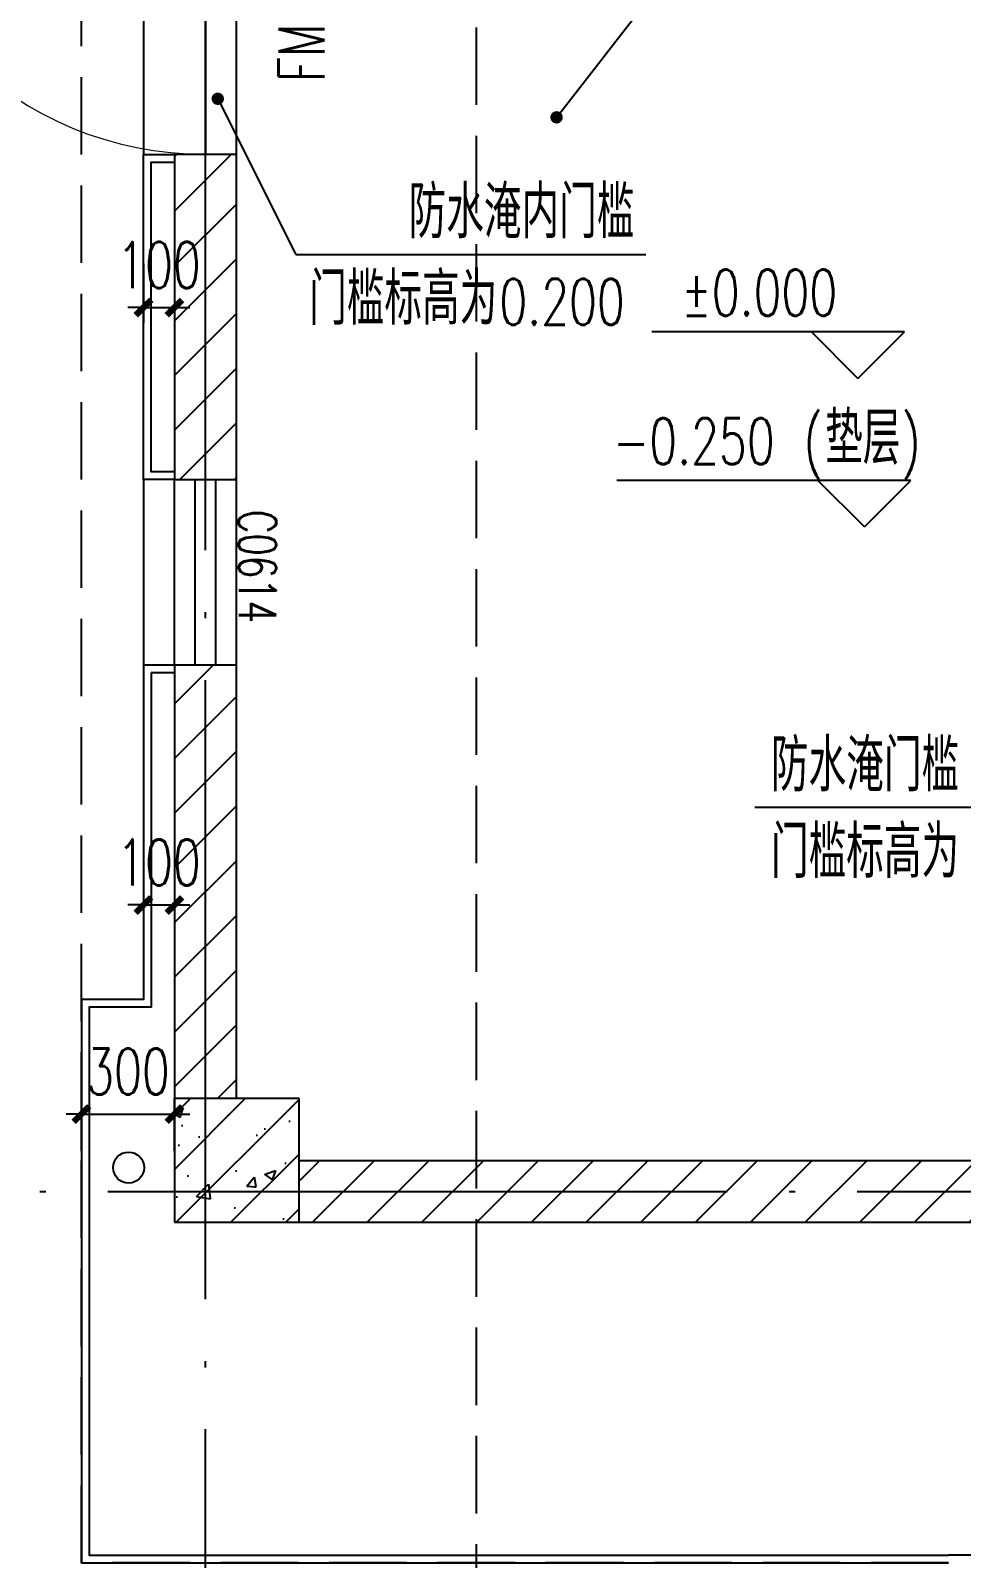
# Model space of a CAD drawing. Extents: x -821772 to -21949, y 506164 to 1049594.
# Drawn here: x -113019 to -110012, y 709084 to 714020 of the extents above; entities that cross this region are included whole.
import ezdxf
from ezdxf.xclip import XClip

# ---------------------------------------------------------------- set-up
doc = ezdxf.new("R2010")
doc.units = 0
doc.header["$LTSCALE"] = 1000
doc.header["$MEASUREMENT"] = 0
doc.header["$XCLIPFRAME"] = 2
doc.linetypes.add('10平面20250807_t3$0$DASH', pattern=[0.35, 0.25, -0.1])
doc.linetypes.add('10平面20250807_t3$0$DOTE', pattern=[2.42, 2, -0.2, 0.02, -0.2])
doc.layers.get('Defpoints').update_dxf_attribs({"color": 210})
for name, color, linetype in [('10平面20250807_t3$0$A-AXIS-DOTE', 8, '10平面20250807_t3$0$DOTE'), ('10平面20250807_t3$0$A-AXIS-DP', 8, 'Continuous'), ('10平面20250807_t3$0$A-AXIS-ELEV', 8, 'Continuous'), ('10平面20250807_t3$0$A-AXIS-SYMB', 8, 'Continuous'), ('10平面20250807_t3$0$A-CURTAIN', 8, 'Continuous'), ('10平面20250807_t3$0$A-DRAIN', 8, 'Continuous'), ('10平面20250807_t3$0$A-LIN-V', 8, 'Continuous'), ('10平面20250807_t3$0$A-TEXT', 8, 'Continuous'), ('10平面20250807_t3$0$A-WINDOW', 8, 'Continuous'), ('10平面20250807_t3$0$A-防火门', 8, 'Continuous'), ('10平面20250807_t3$0$AS-COLN', 8, 'Continuous'), ('10平面20250807_t3$0$AS-WALL', 8, 'Continuous'), ('10平面20250807_t3$0$DIM_SYMB', 8, 'Continuous'), ('10平面20250807_t3$0$PUB_HATCH', 8, 'Continuous'), ('10平面20250807_t3$0$PUB_TEXT', 8, 'Continuous')]:
    doc.layers.add(name, color=color, linetype=linetype)
doc.styles.add('10平面20250807_t3$0$_TCH_DIM', font='SIMPLEX', dxfattribs={"bigfont": 'GBCBIG'})
doc.styles.add('10平面20250807_t3$0$_TCH_DIM_T3', font='SIMPLEX', dxfattribs={"width": 0.705882, "bigfont": 'GBCBIG'})
doc.styles.add('10平面20250807_t3$0$_TCH_SPACE', font='SIMPLEX', dxfattribs={"height": 5, "bigfont": 'GBCBIG'})
doc.styles.add('10平面20250807_t3$0$_TCH_WINDOW', font='SIMPLEX', dxfattribs={"height": 3.5, "bigfont": 'GBCBIG'})
doc.dimstyles.new('10平面20250807_t3$0$_TCH_ARCH&&50', dxfattribs={"dimtxt": 148.75, "dimasz": 50, "dimexe": 50, "dimexo": 50, "dimgap": 63.125, "dimtad": 1, "dimdec": 0, "dimzin": 0, "dimdsep": 46, "dimtxsty": '10平面20250807_t3$0$_TCH_DIM_T3', "dimblk": '10平面20250807_t3$0$_ArchTick', "dimcen": 0.09, "dimclrt": 7, "dimazin": 2, "dimtfac": 1, "dimtdec": 0, "dimtix": 1, "dimtmove": 2, "dimatfit": 3, "dimfxl": 0, "dimtolj": 1, "dimtzin": 0, "dimarcsym": 0})
pattern_1 = [(45, (0, 89.76), (-88.388383, 88.388383), [])]

# ---------------------------------------------------------------- blocks, each defined once
blk = doc.blocks.new('10平面20250807_t3$0$dote')
at = {"layer": '10平面20250807_t3$0$A-AXIS-DOTE'}
for p, q in [((108282.2, -97318.5), (108282.2, -80060.8)), ((105547.2, -94549.7), (114434.2, -94549.7))]:
    blk.add_line(p, q, dxfattribs=at)
blk = doc.blocks.new('10平面20250807_t3$0$_ArchTick')
at = {"color": 0, "linetype": 'ByBlock', "const_width": 0.4}
blk.add_lwpolyline([(-0.5, -0.5), (0.5, 0.5)], dxfattribs=at)
blk = doc.blocks.new('*D10373')
at = {"layer": '10平面20250807_t3$0$A-AXIS-DP', "color": 0, "lineweight": -2}
for p, q in [((-112854.2, 608650), (-112854.2, 608820)), ((-112554.2, 608650), (-112554.2, 608820)), ((-112854.2, 608770), (-112904.2, 608770)), ((-112854.2, 608770), (-112554.2, 608770)), ((-112554.2, 608770), (-112504.2, 608770))]:
    blk.add_line(p, q, dxfattribs=at)
at = {"layer": 'Defpoints', "color": 0, "ltscale": 500}
for p in [(-112554.2, 608770), (-112854.2, 608600), (-112554.2, 608600)]:
    blk.add_point(p, dxfattribs=at)
at = {"layer": '10平面20250807_t3$0$A-AXIS-DP', "color": 0, "lineweight": -2, "ltscale": 500, "xscale": 50, "yscale": 50, "zscale": 50}
blk.add_blockref('10平面20250807_t3$0$_ArchTick', (-112854.2, 608770), dxfattribs=at)
at = {"layer": '10平面20250807_t3$0$A-AXIS-DP', "color": 0, "lineweight": -2, "ltscale": 500, "xscale": 50, "yscale": 50, "zscale": 50, "rotation": 180}
blk.add_blockref('10平面20250807_t3$0$_ArchTick', (-112554.2, 608770), dxfattribs=at)
at = {"layer": '10平面20250807_t3$0$A-AXIS-DP', "color": 7, "ltscale": 500, "insert": (-112704.2, 608907.5), "char_height": 148.75, "attachment_point": 5, "style": '10平面20250807_t3$0$_TCH_DIM_T3'}
blk.add_mtext('\\A1;300', dxfattribs=at)
blk = doc.blocks.new('*D10396')
at = {"layer": '10平面20250807_t3$0$A-AXIS-DP', "color": 0, "lineweight": -2}
for p, q in [((-112654.2, 611517.1), (-112654.2, 611325.4)), ((-112554.2, 611517.1), (-112554.2, 611325.4)), ((-112654.2, 611375.4), (-112704.2, 611375.4)), ((-112654.2, 611375.4), (-112554.2, 611375.4)), ((-112554.2, 611375.4), (-112504.2, 611375.4))]:
    blk.add_line(p, q, dxfattribs=at)
at = {"layer": 'Defpoints', "color": 0, "ltscale": 500}
for p in [(-112654.2, 611567.1), (-112554.2, 611567.1), (-112554.2, 611375.4)]:
    blk.add_point(p, dxfattribs=at)
at = {"layer": '10平面20250807_t3$0$A-AXIS-DP', "color": 0, "lineweight": -2, "ltscale": 500, "xscale": 50, "yscale": 50, "zscale": 50}
blk.add_blockref('10平面20250807_t3$0$_ArchTick', (-112654.2, 611375.4), dxfattribs=at)
at = {"layer": '10平面20250807_t3$0$A-AXIS-DP', "color": 0, "lineweight": -2, "ltscale": 500, "xscale": 50, "yscale": 50, "zscale": 50, "rotation": 180}
blk.add_blockref('10平面20250807_t3$0$_ArchTick', (-112554.2, 611375.4), dxfattribs=at)
at = {"layer": '10平面20250807_t3$0$A-AXIS-DP', "color": 7, "ltscale": 500, "insert": (-112604.2, 611512.9), "char_height": 148.75, "attachment_point": 5, "style": '10平面20250807_t3$0$_TCH_DIM_T3'}
blk.add_mtext('\\A1;100', dxfattribs=at)
blk = doc.blocks.new('*D10397')
at = {"layer": '10平面20250807_t3$0$A-AXIS-DP', "color": 0, "lineweight": -2}
for p, q in [((-112654.2, 609587.1), (-112654.2, 609395.4)), ((-112554.2, 609587.1), (-112554.2, 609395.4)), ((-112654.2, 609445.4), (-112704.2, 609445.4)), ((-112654.2, 609445.4), (-112554.2, 609445.4)), ((-112554.2, 609445.4), (-112504.2, 609445.4))]:
    blk.add_line(p, q, dxfattribs=at)
at = {"layer": 'Defpoints', "color": 0, "ltscale": 500}
for p in [(-112654.2, 609637.1), (-112554.2, 609637.1), (-112554.2, 609445.4)]:
    blk.add_point(p, dxfattribs=at)
at = {"layer": '10平面20250807_t3$0$A-AXIS-DP', "color": 0, "lineweight": -2, "ltscale": 500, "xscale": 50, "yscale": 50, "zscale": 50}
blk.add_blockref('10平面20250807_t3$0$_ArchTick', (-112654.2, 609445.4), dxfattribs=at)
at = {"layer": '10平面20250807_t3$0$A-AXIS-DP', "color": 0, "lineweight": -2, "ltscale": 500, "xscale": 50, "yscale": 50, "zscale": 50, "rotation": 180}
blk.add_blockref('10平面20250807_t3$0$_ArchTick', (-112554.2, 609445.4), dxfattribs=at)
at = {"layer": '10平面20250807_t3$0$A-AXIS-DP', "color": 7, "ltscale": 500, "insert": (-112604.2, 609582.9), "char_height": 148.75, "attachment_point": 5, "style": '10平面20250807_t3$0$_TCH_DIM_T3'}
blk.add_mtext('\\A1;100', dxfattribs=at)
blk = doc.blocks.new('10平面20250807_t3$0$$DorLib2D$00000001')
for p, q in [((0.45, 0.975), (0.5, 0.975)), ((0.45, 0), (0.45, 0.975)), ((0.5, 0), (0.5, 0.975)), ((0.5, 0), (0.45, 0))]:
    blk.add_line(p, q)
at = {"lineweight": 13}
blk.add_arc((0.475, 0), 0.975, 91.4693, 180, dxfattribs=at)
blk = doc.blocks.new('10平面20250807_t3$0$42342343')
at = {"layer": '10平面20250807_t3$0$PUB_HATCH'}
h = blk.add_hatch(dxfattribs=at)
h.set_pattern_fill('普通砖', color=256, scale=50, style=0)
h.set_pattern_definition(pattern_1)
h.paths.add_polyline_path([(-112354.2, 610820.3), (-112354.2, 611870.3), (-112554.2, 611870.3), (-112554.2, 610820.3)])
h = blk.add_hatch(dxfattribs=at)
h.set_pattern_fill('普通砖', color=256, scale=50, style=0)
h.set_pattern_definition(pattern_1)
h.paths.add_polyline_path([(-112554.2, 608820.3), (-112354.2, 608820.3), (-112354.2, 610220.3), (-112554.2, 610220.3)])
h = blk.add_hatch(dxfattribs=at)
h.set_pattern_fill('钢筋混凝土', color=256, scale=50, style=0)
h.set_pattern_definition([(45, (0, 0), (-88.388348, 88.388348), []), (50, (0, 0), (358.63009, -31.37607), [37.5, -412.5]), (355, (0, 0), (-69.37567, 376.09607), [30, -330]), (100.4514, (29.9, -2.6), (289.2547, 344.71977), [31.8701, -350.57106]), (46.1842, (0, 100), (533.62052, -82.7595), [56.25, -618.75]), (96.6356, (44.47, 93.1), (467.33135, 487.05894), [47.80514, -525.8565]), (351.1842, (0, 100), (467.33097, 487.0593), [45, -495]), (21, (50, 75), (298.45353, -201.30945), [37.5, -412.5]), (326, (50, 75), (121.65767, 362.57502), [30, -330]), (71.4514, (74.87, 58.22), (420.11131, 161.26525), [31.8701, -350.57106]), (37.5, (0, 0), (6.079928, 166.446927), [0, -326, 0, -335, 0, -331.25]), (7.5, (0, 0), (131.53477, 197.205856), [0, -191, 0, -318.5, 0, -126.25]), (327.5, (-111.5, 0), (266.911218, -11.277436), [0, -125, 0, -390, 0, -517.5]), (317.5, (-161.5, 0), (291.593085, 50.05249), [0, -162.5, 0, -259, 0, -367.5])])
h.paths.add_polyline_path([(-112554.2, 608820.3), (-112554.2, 608420.3), (-112151.7, 608420.3), (-112151.7, 608820.3)])
h = blk.add_hatch(dxfattribs=at)
h.set_pattern_fill('普通砖', color=256, scale=50, style=0)
h.set_pattern_definition(pattern_1)
h.paths.add_polyline_path([(-112151.7, 608620.3), (-112151.7, 608420.3), (-109104.2, 608420.3), (-109104.2, 608553.7), (-109154.2, 608620.3)])
at = {"layer": '10平面20250807_t3$0$A-AXIS-ELEV'}
for p, q in [((-110196.6, 611296.7), (-111012.6, 611296.7)), ((-110346.6, 611146.7), (-110496.6, 611296.7)), ((-110346.6, 611146.7), (-110196.6, 611296.7))]:
    blk.add_line(p, q, dxfattribs=at)
at = {"layer": '10平面20250807_t3$0$A-AXIS-SYMB', "linetype": '10平面20250807_t3$0$DASH'}
blk.add_line((-111580, 623480), (-111580, 605820), dxfattribs=at)
at = {"layer": '10平面20250807_t3$0$A-AXIS-SYMB'}
blk.add_line((-109570, 609760), (-110680, 609760), dxfattribs=at)
at = {"layer": '10平面20250807_t3$0$A-CURTAIN'}
for p, q in [((-112554.2, 610220.3), (-112654.2, 610220.3)), ((-112554.2, 610195.3), (-112629.2, 610195.3))]:
    blk.add_line(p, q, dxfattribs=at)
for points in [[(-112554.2, 610820.3), (-112654.2, 610820.3), (-112654.2, 611870.3), (-112554.2, 611870.3)], [(-112554.2, 610845.3), (-112629.2, 610845.3), (-112629.2, 611845.3), (-112554.2, 611845.3)], [(-112654.2, 610220.3), (-112654.2, 609140), (-112854.2, 609140), (-112854.2, 607320.3), (-110054.2, 607320.3)], [(-112629.2, 610195.3), (-112629.2, 609115), (-112829.2, 609115), (-112829.2, 607345.3), (-110054.2, 607345.3)], [(-107479.2, 610195.3), (-107479.2, 609115), (-107279.2, 609115), (-107279.2, 607345.3), (-110054.2, 607345.3)]]:
    blk.add_lwpolyline(points, dxfattribs=at)
at = {"layer": '10平面20250807_t3$0$A-DRAIN', "color": 5}
blk.add_circle((-112702.2, 608597.1), 50, dxfattribs=at)
at = {"layer": '10平面20250807_t3$0$A-LIN-V'}
for p, q in [((-112654.3, 613020.3), (-112654.2, 611870.3)), ((-112654.2, 610820.3), (-112654.2, 610220.3))]:
    blk.add_line(p, q, dxfattribs=at)
at = {"layer": '10平面20250807_t3$0$A-WINDOW'}
for p, q in [((-112414.2, 612050), (-112162.2, 611547.1)), ((-112162.2, 611547.1), (-111032.2, 611547.1)), ((-112554.2, 610220.3), (-112554.2, 610820.3)), ((-112487.5, 610220.3), (-112487.5, 610820.3)), ((-112420.9, 610220.3), (-112420.9, 610820.3)), ((-112354.2, 610220.3), (-112354.2, 610820.3))]:
    blk.add_line(p, q, dxfattribs=at)
at = {"layer": '10平面20250807_t3$0$A-WINDOW', "const_width": 20}
blk.add_lwpolyline([(-112418.7, 612058.9, 1), (-112409.7, 612041.1, 1)], format="xyb", close=True, dxfattribs=at)
at = {"layer": '10平面20250807_t3$0$A-防火门'}
for p, q in [((-112454.2, 613020.3), (-112454.2, 611870.3)), ((-112354.2, 611870.3), (-112354.2, 613020.3))]:
    blk.add_line(p, q, dxfattribs=at)
at = {"layer": '10平面20250807_t3$0$AS-COLN'}
for p, q in [((-112554.2, 608820.3), (-112554.2, 608420.3)), ((-112151.7, 608820.3), (-112554.2, 608820.3)), ((-112151.7, 608420.3), (-112151.7, 608820.3)), ((-112554.2, 608420.3), (-112151.7, 608420.3))]:
    blk.add_line(p, q, dxfattribs=at)
at = {"layer": '10平面20250807_t3$0$AS-WALL'}
for p, q in [((-112354.2, 611870.3), (-112554.2, 611870.3)), ((-112554.2, 611870.3), (-112554.2, 610820.3)), ((-112354.2, 610820.3), (-112354.2, 611870.3)), ((-112554.2, 610820.3), (-112354.2, 610820.3)), ((-112354.2, 610220.3), (-112554.2, 610220.3)), ((-112554.2, 610220.3), (-112554.2, 608820.3)), ((-112354.2, 608820.3), (-112354.2, 610220.3)), ((-112151.7, 608620.3), (-109154.2, 608620.3)), ((-112151.7, 608420.3), (-109104.2, 608420.3))]:
    blk.add_line(p, q, dxfattribs=at)
at = {"layer": '10平面20250807_t3$0$AS-WALL', "linetype": '10平面20250807_t3$0$DASH'}
blk.add_lwpolyline([(-112854.2, 607320.3), (-112854.2, 621570), (-107254.2, 621570), (-107254.2, 607320.3)], close=True, dxfattribs=at)
at = {"layer": '10平面20250807_t3$0$A-防火门', "xscale": 1150, "yscale": 1150, "zscale": 200, "rotation": 89.9999999342278}
blk.add_blockref('10平面20250807_t3$0$$DorLib2D$00000001', (-112454.2, 612445.3), dxfattribs=at)
at = {"layer": '10平面20250807_t3$0$A-TEXT', "style": '10平面20250807_t3$0$_TCH_SPACE', "width": 0.7}
blk.add_text('C0614', height=120.57, rotation=270, dxfattribs=at).set_placement((-112346.7, 610721.9))
at = {"layer": '10平面20250807_t3$0$A-防火门', "style": '10平面20250807_t3$0$_TCH_WINDOW', "width": 0.705882}
blk.add_text('FM', height=148.75, rotation=90, dxfattribs=at).set_placement((-112069.2, 612103.9))
at = {"layer": '10平面20250807_t3$0$PUB_TEXT', "style": '10平面20250807_t3$0$_TCH_DIM'}
for s, p in [('防水淹内门槛', (-111797.8, 611599.6)), ('门槛标高为', (-112119.1, 611319.6)), ('防水淹门槛', (-110627.5, 609812.5)), ('门槛标高为', (-110627.5, 609532.5))]:
    blk.add_text(s, height=168.79, dxfattribs=at).set_placement(p)
at = {"layer": '10平面20250807_t3$0$PUB_TEXT', "style": '10平面20250807_t3$0$_TCH_DIM', "width": 0.705882}
for s, p in [('0.200', (-111504.7, 611319.6)), ('%%P0.000', (-110917.6, 611349.2))]:
    blk.add_text(s, height=148.75, dxfattribs=at).set_placement(p)
at = {"layer": '10平面20250807_t3$0$A-AXIS-DP'}
for p1, p2, distance, picture, middle in [((-112654.2, 611567.1), (-112554.2, 611567.1), -191.7, '*D10396', (-112604.2, 611512.9)), ((-112654.2, 609637.1), (-112554.2, 609637.1), -191.7, '*D10397', (-112604.2, 609582.9)), ((-112854.2, 608600), (-112554.2, 608600), 170, '*D10373', (-112704.2, 608907.5))]:
    dim = blk.add_aligned_dim(p1=p1, p2=p2, distance=distance, dimstyle='10平面20250807_t3$0$_TCH_ARCH&&50', dxfattribs=at)
    dim.commit()
    dim.dimension.update_dxf_attribs({"geometry": picture, "text_midpoint": middle})
blk = doc.blocks.new('10平面20250807_t3')
at = {"layer": '10平面20250807_t3$0$A-AXIS-ELEV'}
for p, q in [((-110175.9, 712566.7), (-111125, 712566.7)), ((-110325.9, 712416.7), (-110475.9, 712566.7)), ((-110325.9, 712416.7), (-110175.9, 712566.7))]:
    blk.add_line(p, q, dxfattribs=at)
at = {"layer": '10平面20250807_t3$0$DIM_SYMB'}
blk.add_line((-111320, 713740), (-110690, 714550), dxfattribs=at)
at = {"layer": '10平面20250807_t3$0$DIM_SYMB', "const_width": 20}
blk.add_lwpolyline([(-111326.1, 713732.1, 1), (-111313.9, 713747.9, 1)], format="xyb", close=True, dxfattribs=at)
at = {"layer": '10平面20250807_t3$0$A-LIN-V'}
blk.add_blockref('10平面20250807_t3$0$42342343', (0, 101750), dxfattribs=at)
at = {"layer": '10平面20250807_t3$0$AS-WALL'}
blk.add_blockref('10平面20250807_t3$0$dote', (-220736.4, 804820), dxfattribs=at)
at = {"layer": '10平面20250807_t3$0$PUB_TEXT', "style": '10平面20250807_t3$0$_TCH_DIM'}
blk.add_text('垫层', height=168.79, dxfattribs=at).set_placement((-110452.5, 712619.2))
at = {"layer": '10平面20250807_t3$0$PUB_TEXT', "style": '10平面20250807_t3$0$_TCH_DIM', "width": 0.705882}
for s, height, p in [('-0.250', 148.75, (-111137.5, 712619.2)), ('(', 148.8, (-110522.5, 712619.2)), (')', 148.8, (-110206.7, 712619.2))]:
    blk.add_text(s, height=height, dxfattribs=at).set_placement(p)

msp = doc.modelspace()

# ---------------------------------------------------------------- block references
at = {"ltscale": 100}
ref = msp.add_blockref('10平面20250807_t3', (0, 0), dxfattribs=at)
XClip(ref).set_block_clipping_path([(-386212.6353242097, 506163.79756496), (-21948.7593967821, 884998.2285294847)])

# ---------------------------------------------------------------- next in the draw order: linework, layer by layer
msp.add_circle((-80254.2, 749520), 37500, dxfattribs=at)

doc.saveas('drawing.dxf')
